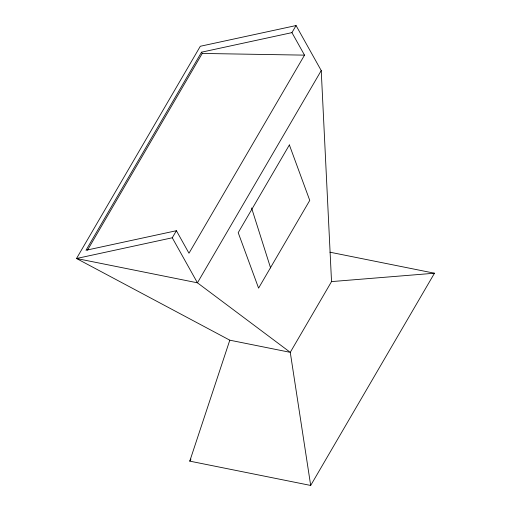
<?xml version="1.0" encoding="UTF-8"?>
<svg xmlns="http://www.w3.org/2000/svg" width="511" height="511" viewBox="0 0 511 511"><rect width="100%" height="100%" fill="white"/><g stroke="black" fill="none" stroke-linecap="round" stroke-linejoin="round"><path stroke-width="0.77" d="M189.766 461.139L229.803 340.185L76.516 258.502L200.312 46.265L296.067 25.55L321.234 70.582L331.53 281.593L290.267 352.341L310.688 485.45L189.766 461.139L190.973 459.07M291.941 32.627L201.538 52.186L85.995 250.269L176.397 230.71L188.981 253.22L304.524 55.137L291.941 32.627L296.067 25.55M87.502 250.147L202.241 53.444L201.538 52.186M229.803 340.185L290.267 352.341L197.438 282.813L76.516 258.502L172.271 237.781L176.397 230.71M321.234 70.582L197.438 282.813L172.271 237.781M310.688 485.45L434.484 273.219L329.946 252.198M331.53 281.593L434.484 273.219M202.241 53.444L304.524 55.137M251.572 207.951L270.587 267.924M289.373 144.945L238.203 232.665L258.585 288.121L309.755 200.401L289.373 144.945"/></g></svg>
